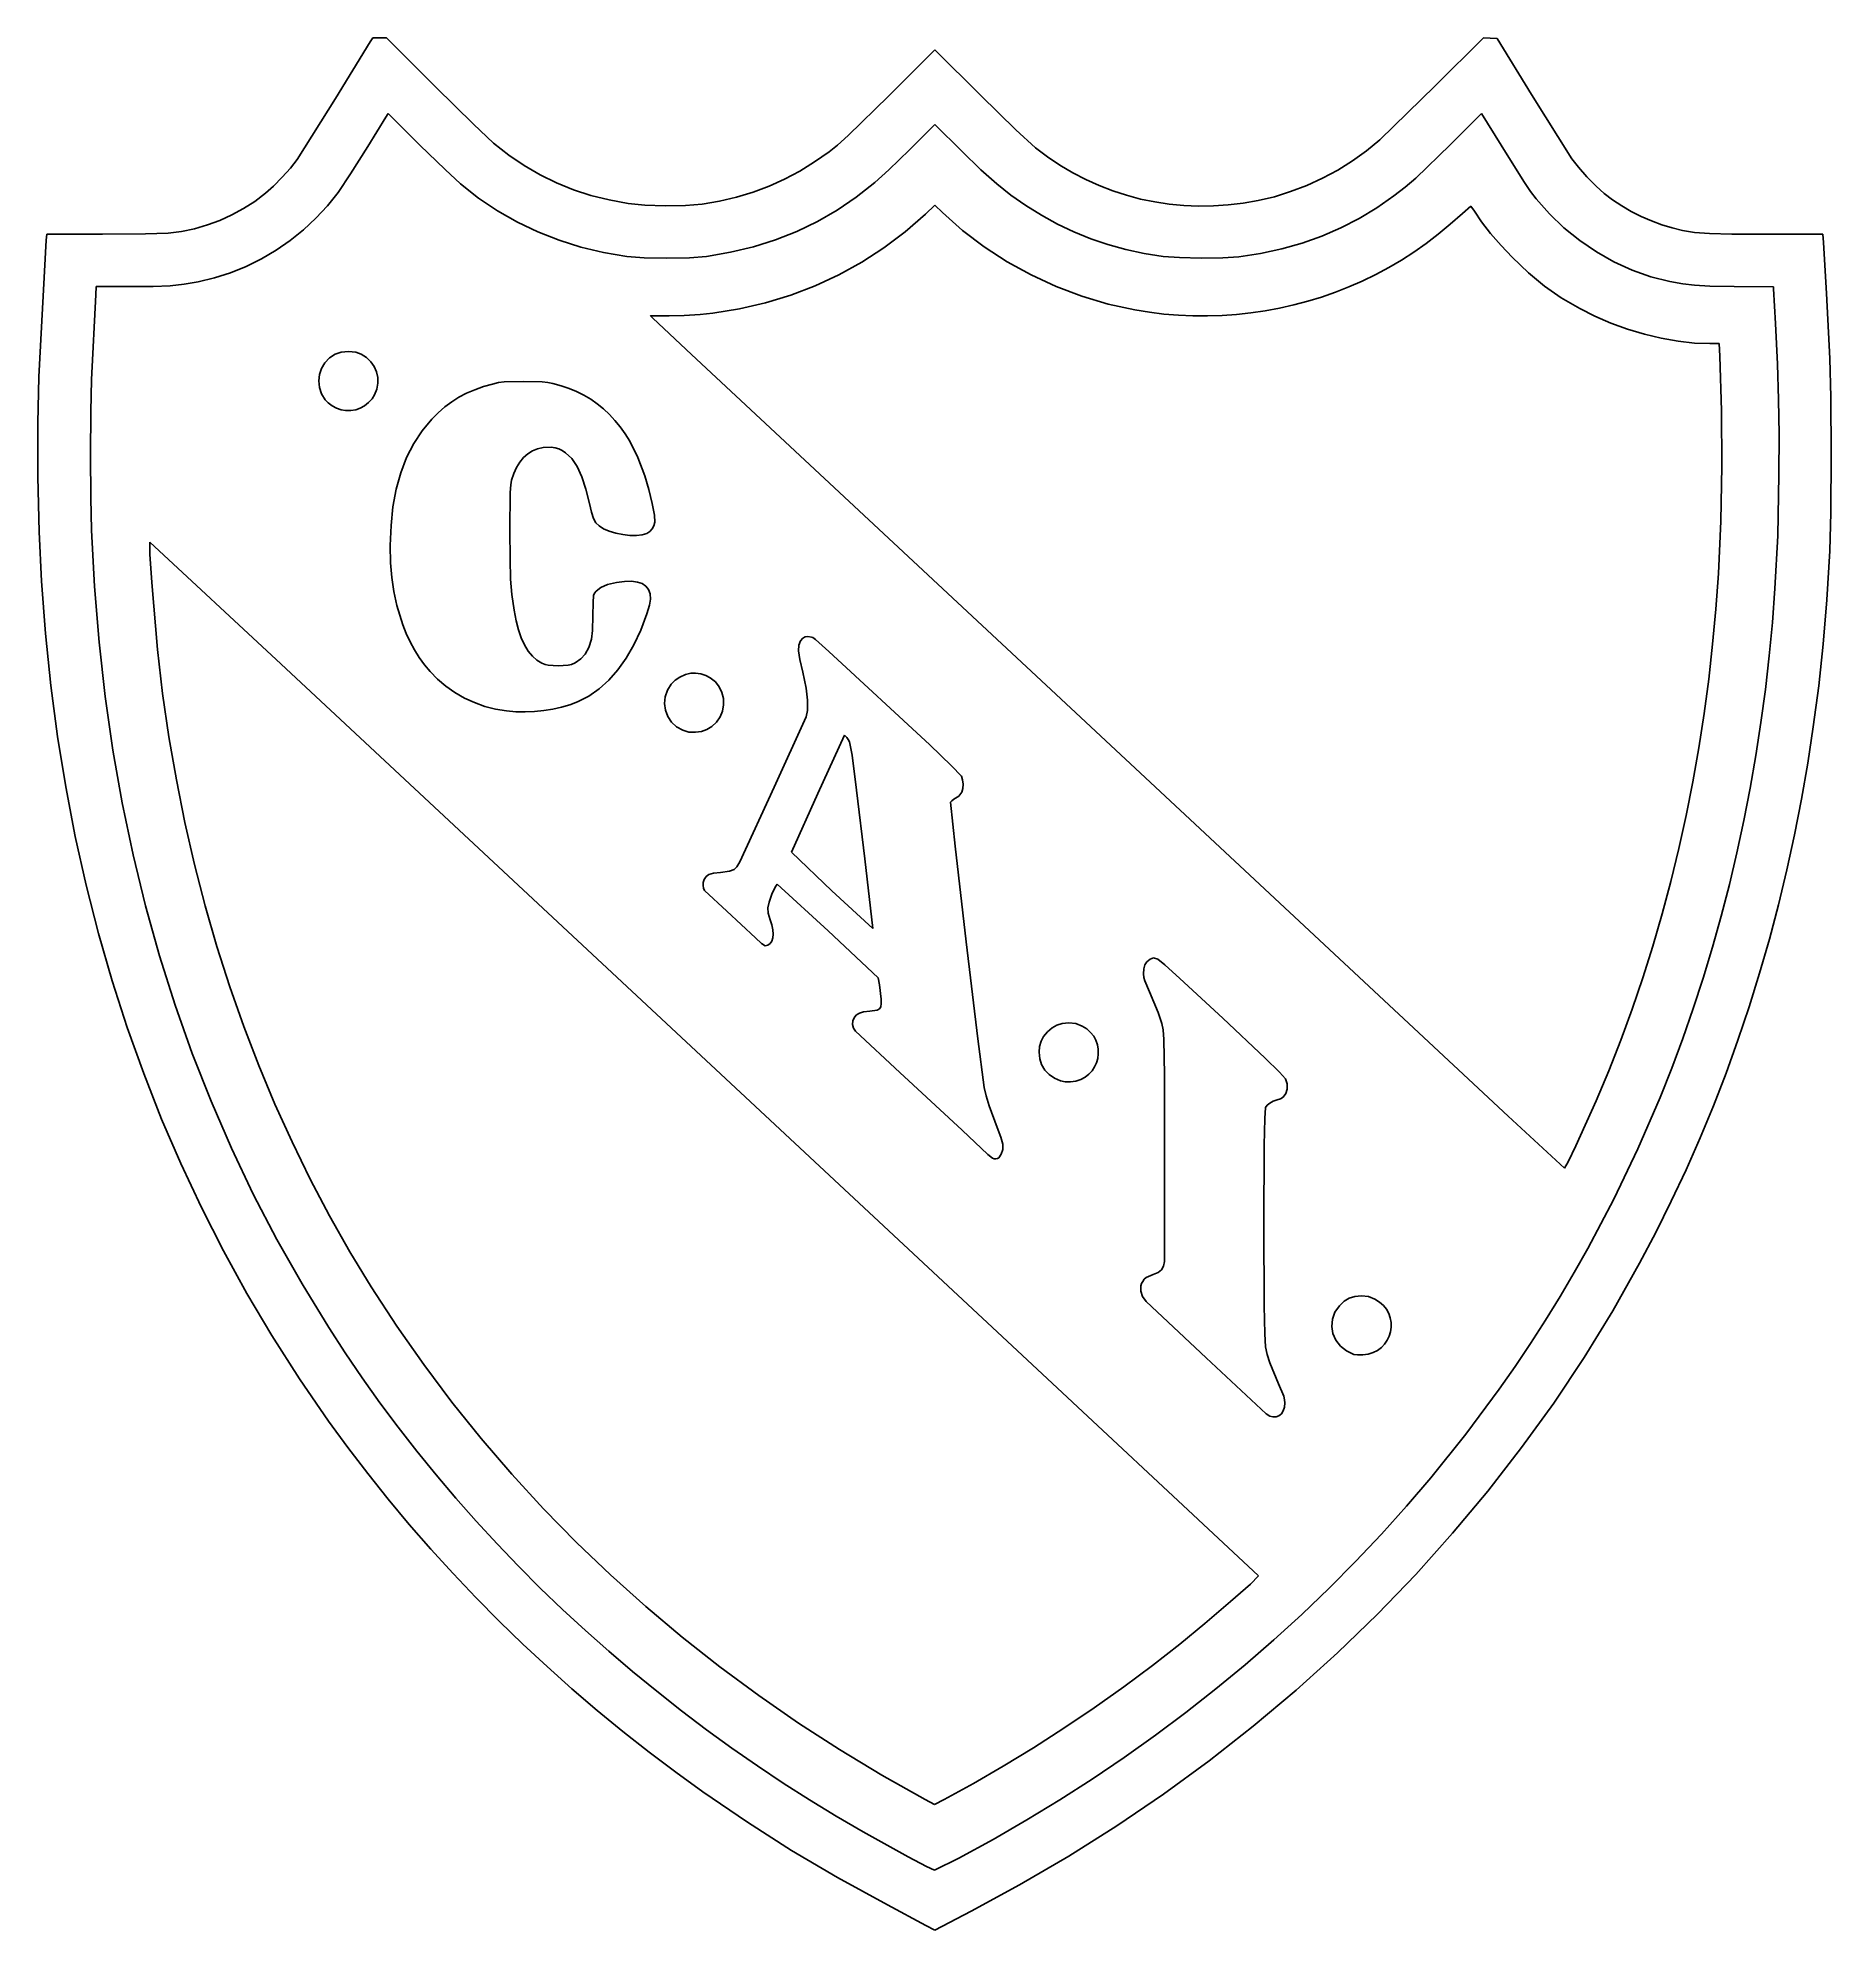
# Model space of a CAD drawing. Extents: x 3 to 511, y 3 to 539.
import ezdxf

# ---------------------------------------------------------------- set-up
doc = ezdxf.new("R2010")
doc.units = 0

msp = doc.modelspace()

# ---------------------------------------------------------------- linework, layer by layer
at = {"layer": 'Image'}
for p, q in [((87.574168, 521.575783), (97.428266, 537.567526)), ((97.428266, 537.567526), (98.185714, 538.692004)), ((98.185714, 538.692004), (100.083351, 538.692004)), ((100.083351, 538.692004), (101.980988, 538.692004)), ((101.980988, 538.692004), (116.011766, 524.713307)), ((398.747218, 525.129566), (412.393854, 538.717024)), ((412.393854, 538.717024), (414.343063, 538.638368)), ((414.343063, 538.638368), (416.292246, 538.559712)), ((416.292246, 538.559712), (426.022207, 522.684732)), ((244.013939, 522.257537), (257.179211, 535.363014)), ((257.179211, 535.363014), (270.207664, 522.39244)), ((383.116184, 509.813513), (398.747218, 525.129566)), ((76.7434, 504.266776), (87.574168, 521.575783)), ((116.011766, 524.713307), (126.581634, 514.295451)), ((232.603923, 511.062756), (244.013939, 522.257537)), ((270.207664, 522.39244), (280.108492, 512.682733)), ((426.022207, 522.684732), (437.413828, 504.443581)), ((101.797979, 516.303979), (96.704997, 508.000376)), ((102.444934, 517.33155), (101.797979, 516.303979)), ((111.481245, 508.344249), (102.444934, 517.33155)), ((126.581634, 514.295451), (132.2915, 508.877924)), ((257.172771, 514.16534), (249.963837, 507.042792)), ((264.780485, 506.649301), (257.172771, 514.16534)), ((411.890114, 517.310029), (402.993246, 508.466524)), ((417.386085, 508.355729), (411.890114, 517.310029)), ((132.2915, 508.877924), (136.585765, 505.548281)), ((229.596422, 508.340292), (232.603923, 511.062756)), ((280.108492, 512.682733), (285.617348, 507.552117)), ((379.342071, 506.741762), (383.116184, 509.813513)), ((74.85747, 501.859052), (76.7434, 504.266776)), ((96.704997, 508.000376), (91.862032, 500.200404)), ((118.562632, 501.414329), (111.481245, 508.344249)), ((136.585765, 505.548281), (140.970975, 502.580157)), ((218.934978, 500.993867), (223.138869, 503.580675)), ((223.138869, 503.580675), (227.267605, 506.479534)), ((227.267605, 506.479534), (229.596422, 508.340292)), ((249.963837, 507.042792), (244.11838, 501.380328)), ((270.226212, 501.383615), (264.780485, 506.649301)), ((285.617348, 507.552117), (289.042816, 505.006194)), ((289.042816, 505.006194), (292.565978, 502.668744)), ((371.168418, 501.311756), (375.348465, 503.902364)), ((375.348465, 503.902364), (379.342071, 506.741762)), ((402.993246, 508.466524), (393.29837, 499.048662)), ((423.812615, 498.07161), (417.386085, 508.355729)), ((437.413828, 504.443581), (439.258273, 502.099037)), ((70.05367, 496.750694), (72.522297, 499.241755)), ((72.522297, 499.241755), (74.85747, 501.859052)), ((91.862032, 500.200404), (88.352925, 494.972285)), ((122.898804, 497.37349), (118.562632, 501.414329)), ((140.970975, 502.580157), (145.468548, 499.963967)), ((145.468548, 499.963967), (150.099901, 497.690126)), ((210.241741, 496.731721), (214.640934, 498.712938)), ((214.640934, 498.712938), (218.934978, 500.993867)), ((244.11838, 501.380328), (240.187593, 497.768192)), ((274.660923, 497.399739), (270.226212, 501.383615)), ((292.565978, 502.668744), (296.18055, 500.541253)), ((296.18055, 500.541253), (299.880247, 498.625206)), ((299.880247, 498.625206), (303.658783, 496.922087)), ((362.381214, 496.942642), (366.834983, 498.98637)), ((366.834983, 498.98637), (371.168418, 501.311756)), ((393.29837, 499.048662), (390.264759, 496.438031)), ((425.710091, 495.274115), (423.812615, 498.07161)), ((439.258273, 502.099037), (441.686562, 499.38327)), ((441.686562, 499.38327), (444.263734, 496.760216)), ((64.725701, 492.442959), (67.767379, 494.72168)), ((67.767379, 494.72168), (70.05367, 496.750694)), ((88.352925, 494.972285), (85.350164, 491.168233)), ((128.066707, 493.36256), (122.898804, 497.37349)), ((133.445224, 489.762873), (128.066707, 493.36256)), ((150.099901, 497.690126), (154.88645, 495.749049)), ((154.88645, 495.749049), (159.849614, 494.131151)), ((159.849614, 494.131151), (165.010809, 492.826846)), ((165.010809, 492.826846), (170.391452, 491.82655)), ((196.263281, 492.524635), (201.067912, 493.643739)), ((201.067912, 493.643739), (205.722399, 495.044044)), ((205.722399, 495.044044), (210.241741, 496.731721)), ((234.936444, 493.655103), (229.520481, 489.985903)), ((240.187593, 497.768192), (234.936444, 493.655103)), ((278.676769, 494.193875), (274.660923, 497.399739)), ((282.865897, 491.262223), (278.676769, 494.193875)), ((303.658783, 496.922087), (307.509872, 495.433381)), ((307.509872, 495.433381), (311.427229, 494.160574)), ((311.427229, 494.160574), (315.404569, 493.10515)), ((315.404569, 493.10515), (319.435606, 492.268595)), ((348.628425, 492.665749), (353.244882, 493.765897)), ((353.244882, 493.765897), (357.840162, 495.197006)), ((357.840162, 495.197006), (362.381214, 496.942642)), ((387.05519, 493.966028), (382.231508, 490.609023)), ((390.264759, 496.438031), (387.05519, 493.966028)), ((427.289057, 493.183728), (425.710091, 495.274115)), ((431.047032, 488.890546), (427.289057, 493.183728)), ((444.263734, 496.760216), (446.554827, 494.693806)), ((446.554827, 494.693806), (448.949436, 492.871929)), ((448.949436, 492.871929), (451.512397, 491.167486)), ((54.829036, 487.051382), (58.245233, 488.603164)), ((58.245233, 488.603164), (61.547887, 490.401905)), ((61.547887, 490.401905), (64.725701, 492.442959)), ((82.026239, 487.640465), (78.49197, 484.349806)), ((85.350164, 491.168233), (82.026239, 487.640465)), ((139.031771, 486.575551), (133.445224, 489.762873)), ((170.391452, 491.82655), (175.087123, 491.36968)), ((175.087123, 491.36968), (180.83206, 491.188198)), ((180.83206, 491.188198), (186.582207, 491.289395)), ((186.582207, 491.289395), (191.293509, 491.680563)), ((191.293509, 491.680563), (196.263281, 492.524635)), ((229.520481, 489.985903), (223.922271, 486.75294)), ((248.754745, 483.822644), (254.511836, 488.853544)), ((254.511836, 488.853544), (257.179494, 491.390048)), ((257.179494, 491.390048), (259.359896, 489.287974)), ((259.359896, 489.287974), (265.03606, 484.230675)), ((287.313118, 488.489986), (282.865897, 491.262223)), ((291.852773, 486.005114), (287.313118, 488.489986)), ((319.435606, 492.268595), (323.514056, 491.652392)), ((323.514056, 491.652392), (327.633632, 491.258028)), ((327.633632, 491.258028), (331.78805, 491.086986)), ((331.78805, 491.086986), (335.971023, 491.140753)), ((335.971023, 491.140753), (340.176267, 491.420812)), ((340.176267, 491.420812), (344.397496, 491.928649)), ((344.397496, 491.928649), (348.628425, 492.665749)), ((377.225951, 487.598648), (372.034785, 484.933438)), ((382.231508, 490.609023), (377.225951, 487.598648)), ((403.01129, 485.968077), (406.461136, 489.01654)), ((406.461136, 489.01654), (408.854527, 491.067059)), ((408.854527, 491.067059), (409.849306, 489.677998)), ((409.849306, 489.677998), (411.86967, 486.681945)), ((435.175985, 484.929651), (431.047032, 488.890546)), ((451.512397, 491.167486), (454.213053, 489.594973)), ((454.213053, 489.594973), (457.020748, 488.168885)), ((457.020748, 488.168885), (459.904825, 486.903716)), ((5.708362, 481.47593), (5.862944, 483.129574)), ((5.862944, 483.129574), (21.688831, 483.129574)), ((21.688831, 483.129574), (33.796529, 483.208331)), ((33.796529, 483.208331), (40.254729, 483.406751)), ((40.254729, 483.406751), (44.012142, 483.924243)), ((44.012142, 483.924243), (47.701195, 484.707276)), ((47.701195, 484.707276), (51.310592, 485.751204)), ((51.310592, 485.751204), (54.829036, 487.051382)), ((78.49197, 484.349806), (74.728568, 481.331398)), ((144.823767, 483.801722), (139.031771, 486.575551)), ((150.818629, 481.442508), (144.823767, 483.801722)), ((218.124387, 483.948557), (212.109396, 481.565101)), ((223.922271, 486.75294), (218.124387, 483.948557)), ((242.760083, 479.312446), (248.754745, 483.822644)), ((265.03606, 484.230675), (271.1316, 479.584207)), ((296.497381, 483.802971), (291.852773, 486.005114)), ((301.259462, 481.878922), (296.497381, 483.802971)), ((366.654276, 482.611927), (361.080692, 480.63265)), ((372.034785, 484.933438), (366.654276, 482.611927)), ((396.156975, 480.521022), (399.585119, 483.142001)), ((399.585119, 483.142001), (403.01129, 485.968077)), ((411.86967, 486.681945), (414.427287, 483.381149)), ((414.427287, 483.381149), (417.369009, 479.962736)), ((439.628941, 481.330119), (435.175985, 484.929651)), ((459.904825, 486.903716), (462.834627, 485.813963)), ((462.834627, 485.813963), (465.779499, 484.91412)), ((465.779499, 484.91412), (468.708785, 484.218682)), ((468.708785, 484.218682), (472.155879, 483.646246)), ((472.155879, 483.646246), (476.358114, 483.316561)), ((476.358114, 483.316561), (482.721861, 483.16566)), ((482.721861, 483.16566), (492.653493, 483.129574)), ((492.653493, 483.129574), (508.472355, 483.129574)), ((508.472355, 483.129574), (508.639413, 480.814473)), ((3.668467, 442.780666), (5.708362, 481.47593)), ((70.760087, 478.598207), (66.610576, 476.1632)), ((74.728568, 481.331398), (70.760087, 478.598207)), ((157.013773, 479.499035), (150.818629, 481.442508)), ((163.406617, 477.972428), (157.013773, 479.499035)), ((169.994578, 476.863812), (163.406617, 477.972428)), ((174.921878, 476.495584), (169.994578, 476.863812)), ((192.587487, 476.863738), (187.774379, 476.495542)), ((199.358376, 478.030346), (192.587487, 476.863738)), ((205.859869, 479.594915), (199.358376, 478.030346)), ((212.109396, 481.565101), (205.859869, 479.594915)), ((236.518372, 475.260275), (242.760083, 479.312446)), ((271.1316, 479.584207), (277.598012, 475.373144)), ((306.151538, 480.22833), (301.259462, 481.878922)), ((311.186127, 478.846561), (306.151538, 480.22833)), ((316.37575, 477.728978), (311.186127, 478.846561)), ((321.732928, 476.870945), (316.37575, 477.728978)), ((326.364424, 476.519977), (321.732928, 476.870945)), ((343.164151, 476.733563), (338.629126, 476.441356)), ((349.339363, 477.694933), (343.164151, 476.733563)), ((355.310299, 478.99414), (349.339363, 477.694933)), ((361.080692, 480.63265), (355.310299, 478.99414)), ((389.192194, 475.825192), (392.701216, 478.087849)), ((392.701216, 478.087849), (396.156975, 480.521022)), ((417.369009, 479.962736), (420.541687, 476.613831)), ((444.358927, 478.121025), (439.628941, 481.330119)), ((449.318968, 475.331446), (444.358927, 478.121025)), ((508.639413, 480.814473), (509.452741, 466.328553)), ((57.864674, 472.239605), (53.316385, 470.77695)), ((62.304088, 474.039343), (57.864674, 472.239605)), ((66.610576, 476.1632), (62.304088, 474.039343)), ((181.36716, 476.372825), (174.921878, 476.495584)), ((187.774379, 476.495542), (181.36716, 476.372825)), ((223.329267, 468.54504), (230.038478, 471.669887)), ((230.038478, 471.669887), (236.518372, 475.260275)), ((277.598012, 475.373144), (284.38679, 471.62206)), ((284.38679, 471.62206), (291.449427, 468.355531)), ((332.512853, 476.373471), (326.364424, 476.519977)), ((338.629126, 476.441356), (332.512853, 476.373471)), ((378.089107, 469.887404), (381.911785, 471.74226)), ((381.911785, 471.74226), (385.604266, 473.715759)), ((385.604266, 473.715759), (389.192194, 475.825192)), ((420.541687, 476.613831), (425.187848, 472.200928)), ((425.187848, 472.200928), (429.713067, 468.468859)), ((454.462091, 472.990458), (449.318968, 475.331446)), ((459.741323, 471.127137), (454.462091, 472.990458)), ((19.733409, 465.997825), (18.515732, 441.986917)), ((19.899902, 468.312926), (19.733409, 465.997825)), ((29.464569, 468.312926), (19.899902, 468.312926)), ((35.956437, 468.370103), (29.464569, 468.312926)), ((40.806112, 468.578016), (35.956437, 468.370103)), ((44.789691, 468.99124), (40.806112, 468.578016)), ((48.683272, 469.664347), (44.789691, 468.99124)), ((53.316385, 470.77695), (48.683272, 469.664347)), ((216.399603, 465.889491), (223.329267, 468.54504)), ((291.449427, 468.355531), (298.737418, 465.598131)), ((366.609158, 465.371097), (370.489232, 466.72661)), ((370.489232, 466.72661), (374.317591, 468.232263)), ((374.317591, 468.232263), (378.089107, 469.887404)), ((429.713067, 468.468859), (434.427803, 465.181784)), ((465.109688, 469.770559), (459.741323, 471.127137)), ((468.82935, 469.06945), (465.109688, 469.770559)), ((472.140178, 468.678334), (468.82935, 469.06945)), ((476.489969, 468.48716), (472.140178, 468.678334)), ((483.326519, 468.385882), (476.489969, 468.48716)), ((494.505151, 468.264446), (483.326519, 468.385882)), ((494.507797, 467.693376), (494.505151, 468.264446)), ((495.02167, 457.861897), (494.507797, 467.693376)), ((509.452741, 466.328553), (510.438233, 447.940035)), ((190.727288, 460.42462), (194.37656, 460.776208)), ((194.37656, 460.776208), (201.914384, 462.001318)), ((201.914384, 462.001318), (209.258354, 463.706998)), ((209.258354, 463.706998), (216.399603, 465.889491)), ((298.737418, 465.598131), (306.202257, 463.374434)), ((306.202257, 463.374434), (313.795438, 461.709016)), ((313.795438, 461.709016), (317.881149, 461.053343)), ((317.881149, 461.053343), (321.981809, 460.55629)), ((342.529882, 460.427501), (346.612554, 460.868472)), ((346.612554, 460.868472), (350.67428, 461.463498)), ((350.67428, 461.463498), (354.709931, 462.211925)), ((354.709931, 462.211925), (358.71438, 463.113103)), ((358.71438, 463.113103), (362.682498, 464.166377)), ((362.682498, 464.166377), (366.609158, 465.371097)), ((434.427803, 465.181784), (439.642516, 462.103861)), ((439.642516, 462.103861), (443.943337, 459.929707)), ((177.354801, 459.383467), (176.610645, 460.116681)), ((176.610645, 460.116681), (176.741444, 460.048052)), ((176.741444, 460.048052), (178.924254, 460.044162)), ((188.287293, 449.142826), (177.354801, 459.383467)), ((178.924254, 460.044162), (182.019332, 460.012085)), ((182.019332, 460.012085), (186.280944, 460.154408)), ((186.280944, 460.154408), (190.727288, 460.42462)), ((321.981809, 460.55629), (326.092292, 460.217205)), ((326.092292, 460.217205), (330.207469, 460.035436)), ((330.207469, 460.035436), (334.322211, 460.010331)), ((334.322211, 460.010331), (338.431392, 460.141236)), ((338.431392, 460.141236), (342.529882, 460.427501)), ((443.943337, 459.929707), (448.471077, 457.984535)), ((448.471077, 457.984535), (453.15606, 456.287117)), ((453.15606, 456.287117), (457.928611, 454.856225)), ((495.596284, 446.347154), (495.02167, 457.861897)), ((89.163111, 449.791848), (91.281135, 449.920695)), ((91.281135, 449.920695), (93.364752, 449.79118)), ((457.928611, 454.856225), (462.719056, 453.710631)), ((462.719056, 453.710631), (467.457717, 452.869108)), ((467.457717, 452.869108), (472.074921, 452.350428)), ((472.074921, 452.350428), (476.500992, 452.173363)), ((476.500992, 452.173363), (479.077766, 452.173363)), ((479.077766, 452.173363), (479.248581, 448.611867)), ((83.031773, 443.441979), (83.619052, 445.183541)), ((83.619052, 445.183541), (84.573263, 446.76749)), ((84.573263, 446.76749), (85.878845, 448.123676)), ((85.878845, 448.123676), (87.520236, 449.181948)), ((87.520236, 449.181948), (89.163111, 449.791848)), ((93.364752, 449.79118), (94.863629, 449.216772)), ((94.863629, 449.216772), (96.341414, 448.252757)), ((96.341414, 448.252757), (97.558039, 447.072042)), ((97.558039, 447.072042), (98.500288, 445.715003)), ((98.500288, 445.715003), (99.154949, 444.222017)), ((295.6642, 348.9839), (188.287293, 449.142826)), ((479.248581, 448.611867), (479.773696, 433.133162)), ((495.929778, 436.376264), (495.596284, 446.347154)), ((510.438233, 447.940035), (510.698024, 437.037117)), ((3.352517, 429.705571), (3.668467, 442.780666)), ((18.515732, 441.986917), (18.315511, 432.856151)), ((82.826987, 441.612955), (83.031773, 443.441979)), ((83.020257, 439.766619), (82.826987, 441.612955)), ((83.627143, 437.973123), (83.020257, 439.766619)), ((99.261255, 439.331132), (98.633418, 437.698114)), ((99.154949, 444.222017), (99.508806, 442.633459)), ((99.548646, 440.989706), (99.261255, 439.331132)), ((99.508806, 442.633459), (99.548646, 440.989706)), ((126.979539, 439.138003), (129.422263, 440.003303)), ((129.422263, 440.003303), (132.026917, 440.744163)), ((132.026917, 440.744163), (133.704693, 441.132096)), ((133.704693, 441.132096), (135.277799, 441.343068)), ((135.277799, 441.343068), (140.758156, 441.44743)), ((140.758156, 441.44743), (146.092679, 441.347736)), ((146.092679, 441.347736), (147.656636, 441.175223)), ((147.656636, 441.175223), (149.117113, 440.877828)), ((149.117113, 440.877828), (151.442562, 440.250504)), ((151.442562, 440.250504), (153.67284, 439.491006)), ((153.67284, 439.491006), (155.80833, 438.59895)), ((84.663208, 436.302616), (83.627143, 437.973123)), ((85.526857, 435.412325), (84.663208, 436.302616)), ((86.611513, 434.611974), (85.526857, 435.412325)), ((87.84266, 433.948661), (86.611513, 434.611974)), ((89.145778, 433.469483), (87.84266, 433.948661)), ((94.593397, 433.892077), (93.322021, 433.484938)), ((95.767696, 434.569077), (94.593397, 433.892077)), ((96.916157, 435.507928), (95.767696, 434.569077)), ((97.913243, 436.590363), (96.916157, 435.507928)), ((98.633418, 437.698114), (97.913243, 436.590363)), ((116.643855, 432.626808), (118.513078, 434.250633)), ((118.513078, 434.250633), (120.465515, 435.704577)), ((120.465515, 435.704577), (122.516908, 436.997727)), ((122.516908, 436.997727), (124.683002, 438.139174)), ((124.683002, 438.139174), (126.979539, 439.138003)), ((155.80833, 438.59895), (157.849416, 437.57395)), ((157.849416, 437.57395), (159.796481, 436.415622)), ((159.796481, 436.415622), (161.649908, 435.12358)), ((161.649908, 435.12358), (163.41008, 433.69744)), ((496.057244, 426.433191), (495.929778, 436.376264)), ((510.698024, 437.037117), (510.784576, 420.684071)), ((3.380652, 414.458788), (3.352517, 429.705571)), ((18.315511, 432.856151), (18.24833, 420.712322)), ((90.427954, 433.260433), (89.145778, 433.469483)), ((89.145778, 433.469483), (89.145778, 433.469483)), ((91.876788, 433.269987), (90.427954, 433.260433)), ((93.322021, 433.484938), (91.876788, 433.269987)), ((112.093873, 427.524549), (114.842103, 430.824015)), ((114.842103, 430.824015), (116.643855, 432.626808)), ((163.41008, 433.69744), (165.077382, 432.136816)), ((165.077382, 432.136816), (166.652196, 430.441324)), ((166.652196, 430.441324), (168.134905, 428.610578)), ((168.134905, 428.610578), (169.525893, 426.644194)), ((479.773696, 433.133162), (479.887754, 417.458583)), ((107.695975, 419.924625), (109.711977, 423.891864)), ((109.711977, 423.891864), (112.093873, 427.524549)), ((169.525893, 426.644194), (170.825543, 424.541787)), ((170.825543, 424.541787), (173.152364, 419.927362)), ((496.013777, 415.001899), (496.057244, 426.433191)), ((18.24833, 420.712322), (18.314334, 408.556325)), ((106.04543, 415.621498), (107.695975, 419.924625)), ((139.742897, 418.651484), (138.825858, 417.163282)), ((140.794969, 419.922266), (139.742897, 418.651484)), ((141.979754, 420.973217), (140.794969, 419.922266)), ((143.294932, 421.80193), (141.979754, 420.973217)), ((144.738182, 422.405997), (143.294932, 421.80193)), ((146.307184, 422.78301), (144.738182, 422.405997)), ((148.633406, 422.88084), (146.307184, 422.78301)), ((149.720999, 422.709366), (148.633406, 422.88084)), ((150.758657, 422.390469), (149.720999, 422.709366)), ((151.746687, 421.92378), (150.758657, 422.390469)), ((152.685396, 421.308927), (151.746687, 421.92378)), ((154.41608, 419.633241), (152.685396, 421.308927)), ((155.953169, 417.360444), (154.41608, 419.633241)), ((173.152364, 419.927362), (175.118434, 414.764224)), ((510.784576, 420.684071), (510.697957, 404.366055)), ((3.729832, 398.920098), (3.380652, 414.458788)), ((104.759904, 410.98115), (106.04543, 415.621498)), ((137.406162, 413.544245), (137.14542, 412.255193)), ((138.046173, 415.460066), (137.406162, 413.544245)), ((138.825858, 417.163282), (138.046173, 415.460066)), ((157.299121, 414.487563), (155.953169, 417.360444)), ((158.456393, 411.011628), (157.299121, 414.487563)), ((175.118434, 414.764224), (176.255827, 410.89415)), ((479.887754, 417.458583), (479.593021, 401.979165)), ((495.713478, 397.748216), (496.013777, 415.001899)), ((18.314334, 408.556325), (18.513669, 399.389054)), ((103.838959, 406.002247), (104.759904, 410.98115)), ((136.999573, 410.08413), (136.922631, 399.256763)), ((137.14542, 412.255193), (136.999573, 410.08413)), ((159.427445, 406.92967), (158.456393, 411.011628)), ((176.255827, 410.89415), (177.206046, 406.942599)), ((103.282157, 400.683453), (103.838959, 406.002247)), ((159.986746, 404.476691), (159.427445, 406.92967)), ((160.56988, 402.731926), (159.986746, 404.476691)), ((161.261683, 401.497112), (160.56988, 402.731926)), ((177.206046, 406.942599), (177.816184, 403.622183)), ((177.816184, 403.622183), (177.933335, 401.645516)), ((479.593021, 401.979165), (478.891764, 387.085945)), ((510.697957, 404.366055), (510.438233, 393.568228)), ((4.37702, 384.969281), (3.729832, 398.920098)), ((18.513669, 399.389054), (19.374873, 383.427054)), ((103.089059, 395.023435), (103.282157, 400.683453)), ((136.922631, 399.256763), (136.965468, 391.143611)), ((162.14699, 400.573987), (161.261683, 401.497112)), ((163.406462, 399.770797), (162.14699, 400.573987)), ((165.033194, 399.081497), (163.406462, 399.770797)), ((166.904352, 398.525616), (165.033194, 399.081497)), ((168.897102, 398.122681), (166.904352, 398.525616)), ((170.88861, 397.892219), (168.897102, 398.122681)), ((172.756043, 397.853759), (170.88861, 397.892219)), ((174.376566, 398.026826), (172.756043, 397.853759)), ((175.627346, 398.430949), (174.376566, 398.026826)), ((176.488223, 399.002469), (175.627346, 398.430949)), ((177.163551, 399.734367), (176.488223, 399.002469)), ((177.647275, 400.618197), (177.163551, 399.734367)), ((177.933335, 401.645516), (177.647275, 400.618197)), ((494.894247, 382.852617), (495.713478, 397.748216)), ((35.05595, 392.551027), (34.996065, 395.976487)), ((34.996065, 395.976487), (70.799355, 362.819419)), ((35.571933, 384.548602), (35.05595, 392.551027)), ((103.179032, 390.183812), (103.089059, 395.023435)), ((136.965468, 391.143611), (137.137915, 385.530407)), ((510.438233, 393.568228), (509.554295, 379.656438)), ((103.492407, 385.958814), (103.179032, 390.183812)), ((104.063583, 382.0314), (103.492407, 385.958814)), ((478.891764, 387.085945), (478.165458, 377.057582)), ((5.513823, 370.099663), (4.37702, 384.969281)), ((19.374873, 383.427054), (20.675691, 367.730059)), ((37.188329, 365.654722), (35.571933, 384.548602)), ((104.926958, 378.084527), (104.063583, 382.0314)), ((137.137915, 385.530407), (137.508262, 381.161923)), ((137.508262, 381.161923), (138.144796, 376.78293)), ((160.444941, 378.876426), (160.618843, 380.890747)), ((160.618843, 380.890747), (160.907481, 381.542087)), ((160.907481, 381.542087), (161.341421, 382.137003)), ((161.341421, 382.137003), (162.650291, 383.160458)), ((162.650291, 383.160458), (164.555617, 383.966899)), ((164.555617, 383.966899), (167.067565, 384.562114)), ((167.067565, 384.562114), (169.358163, 384.863461)), ((169.358163, 384.863461), (171.334099, 384.912474)), ((171.334099, 384.912474), (172.998222, 384.707757)), ((172.998222, 384.707757), (174.353385, 384.247918)), ((174.353385, 384.247918), (175.402437, 383.531559)), ((175.402437, 383.531559), (176.14823, 382.557288)), ((176.14823, 382.557288), (176.593616, 381.323708)), ((176.593616, 381.323708), (176.741444, 379.829425)), ((494.163789, 373.287969), (494.894247, 382.852617)), ((106.5813, 372.637806), (104.926958, 378.084527)), ((138.144796, 376.78293), (138.717055, 373.774354)), ((160.324194, 370.94589), (160.39172, 375.17971)), ((160.39172, 375.17971), (160.444941, 378.876426)), ((175.699725, 375.726116), (173.95133, 371.097781)), ((176.43544, 378.194125), (175.699725, 375.726116)), ((176.741444, 379.829425), (176.43544, 378.194125)), ((478.165458, 377.057582), (477.244595, 367.109823)), ((509.554295, 379.656438), (508.516415, 367.142558)), ((7.039778, 355.440868), (5.513823, 370.099663)), ((107.572008, 370.12831), (106.5813, 372.637806)), ((108.677413, 367.750106), (107.572008, 370.12831)), ((138.717055, 373.774354), (139.379778, 371.180536)), ((139.379778, 371.180536), (140.157118, 368.920063)), ((159.986498, 368.493348), (160.324194, 370.94589)), ((173.95133, 371.097781), (172.004221, 366.906301)), ((493.25473, 363.776429), (494.163789, 373.287969)), ((20.675691, 367.730059), (22.41724, 352.294323)), ((38.658819, 353.194012), (37.188329, 365.654722)), ((109.901772, 365.49473), (108.677413, 367.750106)), ((111.249339, 363.353722), (109.901772, 365.49473)), ((140.157118, 368.920063), (141.073227, 366.91152)), ((141.073227, 366.91152), (142.124803, 365.153121)), ((142.124803, 365.153121), (143.28832, 363.711128)), ((156.990344, 362.933879), (158.267097, 364.324659)), ((158.267097, 364.324659), (159.2449, 366.147999)), ((159.2449, 366.147999), (159.986498, 368.493348)), ((172.004221, 366.906301), (169.856219, 363.148915)), ((218.574308, 365.227098), (218.650873, 366.882911)), ((218.941489, 362.779587), (218.574308, 365.227098)), ((218.650873, 366.882911), (219.149056, 368.059496)), ((219.149056, 368.059496), (219.767501, 368.776549)), ((219.767501, 368.776549), (220.465596, 369.187567)), ((220.465596, 369.187567), (221.273645, 369.303146)), ((221.273645, 369.303146), (222.221952, 369.13388)), ((222.221952, 369.13388), (222.640827, 368.968523)), ((222.640827, 368.968523), (223.35072, 368.475928)), ((223.35072, 368.475928), (227.214847, 365.076296)), ((227.214847, 365.076296), (255.71947, 338.590138)), ((477.244595, 367.109823), (476.129819, 357.245448)), ((508.516415, 367.142558), (507.262922, 355.373039)), ((70.799355, 362.819419), (279.086408, 168.547637)), ((112.724369, 361.318616), (111.249339, 363.353722)), ((114.331119, 359.380951), (112.724369, 361.318616)), ((116.467934, 357.193516), (114.331119, 359.380951)), ((143.28832, 363.711128), (144.573864, 362.574924)), ((144.573864, 362.574924), (145.991518, 361.733893)), ((145.991518, 361.733893), (146.893861, 361.35271)), ((146.893861, 361.35271), (147.752492, 361.138901)), ((147.752492, 361.138901), (150.553291, 361.024519)), ((150.553291, 361.024519), (153.416552, 361.147345)), ((153.416552, 361.147345), (154.306842, 361.405048)), ((154.306842, 361.405048), (155.351895, 361.886208)), ((155.351895, 361.886208), (156.990344, 362.933879)), ((167.505144, 359.822857), (164.948818, 356.925364)), ((169.856219, 363.148915), (167.505144, 359.822857)), ((186.590913, 358.528675), (188.148358, 358.919817)), ((188.148358, 358.919817), (189.433774, 358.931208)), ((189.433774, 358.931208), (190.909967, 358.685658)), ((219.774549, 359.227911), (218.941489, 362.779587)), ((220.797138, 354.716193), (219.774549, 359.227911)), ((492.168128, 354.322684), (493.25473, 363.776429)), ((8.955359, 340.991332), (7.039778, 355.440868)), ((118.821601, 355.204364), (116.467934, 357.193516)), ((121.36457, 353.427704), (118.821601, 355.204364)), ((162.185061, 354.453673), (159.211692, 352.40502)), ((164.948818, 356.925364), (162.185061, 354.453673)), ((180.873337, 352.229151), (181.491149, 354.095488)), ((181.491149, 354.095488), (182.573951, 355.848387)), ((182.573951, 355.848387), (183.652106, 356.909429)), ((183.652106, 356.909429), (185.041628, 357.830702)), ((185.041628, 357.830702), (186.590913, 358.528675)), ((190.909967, 358.685658), (192.374465, 358.231352)), ((192.374465, 358.231352), (193.624797, 357.616476)), ((193.624797, 357.616476), (195.059745, 356.45728)), ((195.059745, 356.45728), (196.164581, 355.041645)), ((196.164581, 355.041645), (196.929964, 353.438282)), ((221.125237, 351.234948), (220.797138, 354.716193)), ((476.129819, 357.245448), (474.821776, 347.467237)), ((490.90504, 344.931421), (492.168128, 354.322684)), ((507.262922, 355.373039), (505.732148, 343.694333)), ((22.41724, 352.294323), (24.600633, 337.1161)), ((40.442638, 340.875994), (38.658819, 353.194012)), ((124.069292, 351.877743), (121.36457, 353.427704)), ((126.908216, 350.568691), (124.069292, 351.877743)), ((129.853793, 349.514755), (126.908216, 350.568691)), ((132.878472, 348.730144), (129.853793, 349.514755)), ((135.954705, 348.229066), (132.878472, 348.730144)), ((138.573099, 348.014596), (135.954705, 348.229066)), ((135.954705, 348.229066), (135.954705, 348.229066)), ((146.523255, 348.32062), (143.892692, 348.064856)), ((149.087239, 348.724163), (146.523255, 348.32062)), ((151.549325, 349.271002), (149.087239, 348.724163)), ((153.874196, 349.956656), (151.549325, 349.271002)), ((156.026534, 350.77664), (153.874196, 349.956656)), ((159.211692, 352.40502), (156.026534, 350.77664)), ((180.701983, 350.322539), (180.873337, 352.229151)), ((180.958549, 348.448816), (180.701983, 350.322539)), ((181.624501, 346.681145), (180.958549, 348.448816)), ((197.096008, 348.188952), (196.410189, 346.521803)), ((196.929964, 353.438282), (197.346556, 351.715904)), ((197.405017, 349.943223), (197.096008, 348.188952)), ((197.346556, 351.715904), (197.405017, 349.943223)), ((220.723632, 346.604746), (221.130175, 348.371278)), ((221.130175, 348.371278), (221.125237, 351.234948)), ((419.356753, 233.581318), (295.6642, 348.9839)), ((141.230867, 347.961354), (138.573099, 348.014596)), ((143.892692, 348.064856), (141.230867, 347.961354)), ((182.681304, 345.092687), (181.624501, 346.681145)), ((184.110422, 343.756606), (182.681304, 345.092687)), ((185.89332, 342.746065), (184.110422, 343.756606)), ((187.535216, 342.227839), (185.89332, 342.746065)), ((185.89332, 342.746065), (185.89332, 342.746065)), ((192.691062, 342.940123), (191.17685, 342.415397)), ((194.054656, 343.793883), (192.691062, 342.940123)), ((195.338221, 345.010488), (194.054656, 343.793883)), ((196.410189, 346.521803), (195.338221, 345.010488)), ((211.742213, 326.682321), (220.723632, 346.604746)), ((474.821776, 347.467237), (473.321109, 337.777968)), ((489.466526, 335.607325), (490.90504, 344.931421)), ((505.732148, 343.694333), (504.158744, 333.411471)), ((11.261046, 326.749491), (8.955359, 340.991332)), ((42.538705, 328.703885), (40.442638, 340.875994)), ((189.441428, 342.18589), (187.535216, 342.227839)), ((191.17685, 342.415397), (189.441428, 342.18589)), ((231.626586, 341.363248), (224.093885, 324.900955)), ((232.220851, 340.672377), (231.626586, 341.363248)), ((232.636793, 340.167788), (232.220851, 340.672377)), ((232.985838, 339.457688), (232.636793, 340.167788)), ((233.332955, 338.104699), (232.985838, 339.457688)), ((233.743115, 335.671441), (233.332955, 338.104699)), ((255.71947, 338.590138), (261.901256, 332.68875)), ((473.321109, 337.777968), (471.628464, 328.180421)), ((24.600633, 337.1161), (27.226986, 322.191644)), ((235.012446, 325.8146), (233.743115, 335.671441)), ((261.901256, 332.68875), (264.668037, 329.763186)), ((487.853642, 326.355083), (489.466526, 335.607325)), ((504.158744, 333.411471), (502.386765, 323.238578)), ((13.957314, 312.713784), (11.261046, 326.749491)), ((44.94594, 316.680906), (42.538705, 328.703885)), ((201.991401, 305.559194), (211.742213, 326.682321)), ((264.668037, 329.763186), (265.00685, 328.726607)), ((265.00685, 328.726607), (265.138479, 327.478747)), ((265.138479, 327.478747), (265.058197, 326.247924)), ((471.628464, 328.180421), (469.744485, 318.677376)), ((27.226986, 322.191644), (30.297412, 307.517207)), ((224.093885, 324.900955), (216.561186, 308.218864)), ((237.313592, 306.38813), (235.012446, 325.8146)), ((261.935161, 322.818371), (261.584452, 322.415063)), ((261.584452, 322.415063), (262.904555, 309.988858)), ((262.564544, 323.230841), (261.935161, 322.818371)), ((263.9082, 324.122391), (262.564544, 323.230841)), ((264.761276, 325.262452), (263.9082, 324.122391)), ((265.058197, 326.247924), (264.761276, 325.262452)), ((486.067449, 317.179383), (487.853642, 326.355083)), ((502.386765, 323.238578), (500.415974, 313.174925)), ((47.663264, 304.810276), (44.94594, 316.680906)), ((469.744485, 318.677376), (467.669817, 309.271612)), ((484.109003, 308.084909), (486.067449, 317.179383)), ((17.04464, 298.882647), (13.957314, 312.713784)), ((500.415974, 313.174925), (498.246135, 303.219781)), ((30.297412, 307.517207), (33.813028, 293.089044)), ((201.149601, 304.153388), (201.991401, 305.559194)), ((216.561186, 308.218864), (228.049065, 297.301281)), ((239.600039, 286.624566), (237.313592, 306.38813)), ((237.313592, 306.38813), (237.313592, 306.38813)), ((262.904555, 309.988858), (266.039323, 282.924392)), ((467.669817, 309.271612), (465.405103, 299.965908)), ((481.979364, 299.07635), (484.109003, 308.084909)), ((50.689597, 293.095214), (47.663264, 304.810276)), ((191.649858, 299.711336), (191.927878, 300.514922)), ((191.927878, 300.514922), (192.494859, 301.397632)), ((192.494859, 301.397632), (193.25971, 301.943746)), ((193.25971, 301.943746), (194.514952, 302.28121)), ((194.514952, 302.28121), (196.553104, 302.537971)), ((196.553104, 302.537971), (199.08372, 302.89381)), ((199.08372, 302.89381), (200.402281, 303.308424)), ((200.402281, 303.308424), (201.149601, 304.153388)), ((465.405103, 299.965908), (462.950989, 290.763044)), ((498.246135, 303.219781), (495.877012, 293.372416)), ((20.523503, 285.254516), (17.04464, 298.882647)), ((191.575155, 298.853537), (191.649858, 299.711336)), ((191.700122, 298.061256), (191.575155, 298.853537)), ((192.021112, 297.454223), (191.700122, 298.061256)), ((198.304958, 291.558668), (192.021112, 297.454223)), ((211.084334, 296.372948), (210.279093, 294.116462)), ((211.944766, 298.378438), (211.084334, 296.372948)), ((212.513129, 299.244389), (211.944766, 298.378438)), ((226.949275, 285.982952), (212.513129, 299.244389)), ((228.049065, 297.301281), (239.600039, 286.624566)), ((479.67959, 290.158391), (481.979364, 299.07635)), ((33.813028, 293.089044), (37.774947, 278.903409)), ((54.023859, 281.53894), (50.689597, 293.095214)), ((206.406815, 283.985451), (198.304958, 291.558668)), ((210.279093, 294.116462), (209.876306, 292.497522)), ((209.876306, 292.497522), (209.956589, 291.017343)), ((209.956589, 291.017343), (210.59653, 289.081954)), ((462.950989, 290.763044), (460.30812, 281.665798)), ((477.210738, 281.33572), (479.67959, 290.158391)), ((495.877012, 293.372416), (493.308367, 283.632099)), ((24.394378, 271.827829), (20.523503, 285.254516)), ((208.149493, 282.429201), (206.406815, 283.985451)), ((210.59653, 289.081954), (211.068818, 287.662057)), ((211.30608, 283.987069), (211.015731, 283.075771)), ((211.068818, 287.662057), (211.339753, 286.315851)), ((211.416464, 285.078976), (211.30608, 283.987069)), ((211.339753, 286.315851), (211.416464, 285.078976)), ((241.167405, 272.721504), (226.949275, 285.982952)), ((37.774947, 278.903409), (42.184284, 264.956555)), ((57.66497, 270.144674), (54.023859, 281.53894)), ((209.136185, 281.781911), (208.149493, 282.429201)), ((209.923654, 281.937553), (209.136185, 281.781911)), ((210.552545, 282.380719), (209.923654, 281.937553)), ((211.015731, 283.075771), (210.552545, 282.380719)), ((266.039323, 282.924392), (269.319603, 255.420123)), ((460.30812, 281.665798), (457.477139, 272.676951)), ((474.573868, 272.613022), (477.210738, 281.33572)), ((493.308367, 283.632099), (490.539965, 273.998101)), ((316.233861, 273.844421), (316.281347, 275.255419)), ((316.339769, 272.833639), (316.233861, 273.844421)), ((316.281347, 275.255419), (316.596482, 276.382375)), ((316.596482, 276.382375), (317.196648, 277.26342)), ((317.196648, 277.26342), (318.099224, 277.936684)), ((318.099224, 277.936684), (319.077576, 278.324788)), ((319.077576, 278.324788), (320.238113, 277.936684)), ((320.238113, 277.936684), (322.251361, 276.331827)), ((322.251361, 276.331827), (326.501797, 272.552052)), ((490.539965, 273.998101), (487.571568, 264.469692)), ((28.657742, 258.601023), (24.394378, 271.827829)), ((61.611851, 258.915633), (57.66497, 270.144674)), ((241.469958, 270.703292), (241.167405, 272.721504)), ((241.990044, 266.693223), (241.469958, 270.703292)), ((316.602793, 271.810439), (316.339769, 272.833639)), ((317.945872, 268.685052), (316.602793, 271.810439)), ((320.403557, 262.864226), (317.945872, 268.685052)), ((326.501797, 272.552052), (338.67174, 261.316649)), ((457.477139, 272.676951), (454.458692, 263.799281)), ((471.770037, 263.994984), (474.573868, 272.613022)), ((42.184284, 264.956555), (47.042155, 251.244735)), ((235.001984, 262.250422), (235.813468, 262.73383)), ((235.813468, 262.73383), (237.013563, 263.046348)), ((237.013563, 263.046348), (238.76734, 263.253296)), ((238.76734, 263.253296), (240.861842, 263.583237)), ((240.861842, 263.583237), (241.484661, 263.939155)), ((241.484661, 263.939155), (241.861708, 264.524875)), ((241.861708, 264.524875), (242.020873, 265.417272)), ((242.020873, 265.417272), (241.990044, 266.693223)), ((321.425187, 259.745817), (320.403557, 262.864226)), ((454.458692, 263.799281), (451.253422, 255.035569)), ((468.800304, 255.486292), (471.770037, 263.994984)), ((487.571568, 264.469692), (484.402941, 255.046141)), ((33.314074, 245.572534), (28.657742, 258.601023)), ((65.863421, 247.855038), (61.611851, 258.915633)), ((233.882395, 259.464719), (233.970735, 260.501345)), ((234.144185, 258.477364), (233.882395, 259.464719)), ((233.970735, 260.501345), (234.41404, 261.530808)), ((234.751267, 257.595718), (234.144185, 258.477364)), ((234.41404, 261.530808), (235.001984, 262.250422)), ((247.252814, 245.905382), (234.751267, 257.595718)), ((287.94755, 256.057141), (289.047799, 257.403154)), ((289.047799, 257.403154), (290.320451, 258.545948)), ((290.320451, 258.545948), (291.693143, 259.328108)), ((291.693143, 259.328108), (293.240227, 259.78109)), ((293.240227, 259.78109), (295.036054, 259.936351)), ((295.036054, 259.936351), (297.014304, 259.797746)), ((297.014304, 259.797746), (298.862559, 259.027773)), ((298.862559, 259.027773), (300.17016, 258.21892)), ((300.17016, 258.21892), (301.249888, 257.26178)), ((301.249888, 257.26178), (302.107332, 256.183093)), ((321.729571, 257.945579), (321.425187, 259.745817)), ((321.929897, 255.285452), (321.729571, 257.945579)), ((338.67174, 261.316649), (350.662945, 249.928283)), ((269.319603, 255.420123), (271.076237, 241.674515)), ((286.698091, 251.619449), (286.82255, 253.288032)), ((286.82255, 253.288032), (287.222418, 254.726348)), ((287.222418, 254.726348), (287.94755, 256.057141)), ((302.107332, 256.183093), (302.74808, 255.009603)), ((302.74808, 255.009603), (303.17772, 253.768052)), ((303.17772, 253.768052), (303.401842, 252.485183)), ((303.401842, 252.485183), (303.426034, 251.187738)), ((322.119052, 245.287922), (321.929897, 255.285452)), ((451.253422, 255.035569), (447.861975, 246.388593)), ((465.665727, 247.091634), (468.800304, 255.486292)), ((484.402941, 255.046141), (481.033847, 245.726718)), ((47.042155, 251.244735), (52.349674, 237.764205)), ((70.418602, 236.966109), (65.863421, 247.855038)), ((286.831857, 249.741158), (286.698091, 251.619449)), ((287.376349, 248.17987), (286.831857, 249.741158)), ((288.314386, 246.597014), (287.376349, 248.17987)), ((289.516945, 245.29698), (288.314386, 246.597014)), ((301.635268, 246.387055), (300.743636, 245.417871)), ((302.354912, 247.475377), (301.635268, 246.387055)), ((302.89698, 248.656093), (302.354912, 247.475377)), ((303.255883, 249.902461), (302.89698, 248.656093)), ((303.426034, 251.187738), (303.255883, 249.902461)), ((350.662945, 249.928283), (354.68996, 245.957303)), ((447.861975, 246.388593), (444.284995, 237.861133)), ((462.367365, 238.815696), (465.665727, 247.091634)), ((38.363849, 232.7408), (33.314074, 245.572534)), ((264.85351, 229.540342), (247.252814, 245.905382)), ((271.076237, 241.674515), (271.667944, 239.267099)), ((290.995391, 244.269907), (289.516945, 245.29698)), ((292.76109, 243.505932), (290.995391, 244.269907)), ((294.008926, 243.281661), (292.76109, 243.505932)), ((292.76109, 243.505932), (292.76109, 243.505932)), ((295.569003, 243.267357), (294.008926, 243.281661)), ((297.0927, 243.492567), (295.569003, 243.267357)), ((298.466764, 243.943885), (297.0927, 243.492567)), ((299.685605, 244.594567), (298.466764, 243.943885)), ((300.743636, 245.417871), (299.685605, 244.594567)), ((322.194017, 225.558023), (322.119052, 245.287922)), ((354.68996, 245.957303), (356.390417, 244.08476)), ((356.390417, 244.08476), (356.84636, 242.648844)), ((356.871082, 241.220282), (356.481064, 239.922099)), ((356.84636, 242.648844), (356.871082, 241.220282)), ((481.033847, 245.726718), (477.464049, 236.510693)), ((52.349674, 237.764205), (58.107956, 224.511216)), ((75.276313, 226.252064), (70.418602, 236.966109)), ((271.667944, 239.267099), (272.518833, 236.484289)), ((272.518833, 236.484289), (274.808419, 230.367322)), ((350.698364, 235.996643), (350.508114, 232.884479)), ((351.189372, 236.654949), (350.698364, 235.996643)), ((351.929908, 237.245091), (351.189372, 236.654949)), ((352.883094, 237.743377), (351.929908, 237.245091)), ((354.012054, 238.126113), (352.883094, 237.743377)), ((354.996905, 238.476057), (354.012054, 238.126113)), ((355.692791, 238.877317), (354.996905, 238.476057)), ((356.481064, 239.922099), (355.692791, 238.877317)), ((444.284995, 237.861133), (438.552878, 225.194295)), ((456.065462, 224.28043), (462.367365, 238.815696)), ((477.464049, 236.510693), (473.693311, 227.397336)), ((43.807545, 220.104258), (38.363849, 232.7408)), ((274.808419, 230.367322), (275.859576, 227.628154)), ((350.508114, 232.884479), (350.371482, 225.350726)), ((435.315156, 218.830816), (419.356753, 233.581318)), ((419.356753, 233.581318), (419.356753, 233.581318)), ((80.435474, 215.716123), (75.276313, 226.252064)), ((272.2018, 222.697458), (264.85351, 229.540342)), ((275.859576, 227.628154), (276.367844, 225.630747)), ((276.367844, 225.630747), (276.372578, 224.104773)), ((322.126813, 192.425141), (322.194017, 225.558023)), ((350.371482, 225.350726), (350.259867, 202.799748)), ((438.552878, 225.194295), (436.334562, 220.614349)), ((473.693311, 227.397336), (469.721396, 218.385916)), ((49.645639, 207.661343), (43.807545, 220.104258)), ((58.107956, 224.511216), (64.318115, 211.482023)), ((273.489803, 221.680606), (272.2018, 222.697458)), ((272.2018, 222.697458), (272.2018, 222.697458)), ((273.957657, 221.515556), (273.489803, 221.680606)), ((274.444829, 221.506834), (273.957657, 221.515556)), ((274.902218, 221.595295), (274.444829, 221.506834)), ((275.253692, 221.797323), (274.902218, 221.595295)), ((275.913132, 222.779902), (275.253692, 221.797323)), ((276.372578, 224.104773), (275.913132, 222.779902)), ((436.334562, 220.614349), (435.315156, 218.830816)), ((449.246386, 210.051002), (456.065462, 224.28043)), ((85.895006, 205.361505), (80.435474, 215.716123)), ((469.721396, 218.385916), (465.548068, 209.475705)), ((64.318115, 211.482023), (70.981266, 198.672879)), ((441.911619, 196.129874), (449.246386, 210.051002)), ((465.548068, 209.475705), (461.173091, 200.66597)), ((55.878608, 195.410494), (49.645639, 207.661343)), ((91.653828, 195.191429), (85.895006, 205.361505)), ((70.981266, 198.672879), (78.098525, 186.080039)), ((350.259867, 202.799748), (350.365119, 179.906292)), ((461.173091, 200.66597), (456.596228, 191.955982)), ((62.506929, 183.350148), (55.878608, 195.410494)), ((97.710862, 185.209116), (91.653828, 195.191429)), ((438.051315, 189.285693), (441.911619, 196.129874)), ((316.4397, 187.417349), (316.936174, 187.841343)), ((316.936174, 187.841343), (318.954807, 188.690896)), ((318.954807, 188.690896), (320.358599, 189.323079)), ((320.358599, 189.323079), (321.294762, 190.085033)), ((321.294762, 190.085033), (321.853949, 191.08348)), ((321.853949, 191.08348), (322.126813, 192.425141)), ((434.062646, 182.519511), (438.051315, 189.285693)), ((456.596228, 191.955982), (448.986199, 178.471754)), ((69.531079, 171.47874), (62.506929, 183.350148)), ((78.098525, 186.080039), (85.671005, 173.699755)), ((104.953317, 174.083426), (97.710862, 185.209116)), ((315.464858, 185.506237), (315.655341, 186.185847)), ((315.46798, 184.026423), (315.464858, 185.506237)), ((315.961252, 182.518065), (315.46798, 184.026423)), ((315.655341, 186.185847), (315.978248, 186.79881)), ((316.918311, 181.139856), (315.961252, 182.518065)), ((315.978248, 186.79881), (316.4397, 187.417349)), ((374.437227, 182.015467), (376.048534, 182.523448)), ((376.048534, 182.523448), (377.856512, 182.688619)), ((377.856512, 182.688619), (379.840369, 182.533014)), ((379.840369, 182.533014), (381.684525, 181.766045)), ((429.945796, 175.831636), (434.062646, 182.519511)), ((333.901236, 165.143492), (316.918311, 181.139856)), ((350.365119, 179.906292), (350.499571, 171.944442)), ((369.659902, 176.077338), (370.368496, 178.059751)), ((370.368496, 178.059751), (371.638018, 179.896263)), ((371.638018, 179.896263), (372.980939, 181.145973)), ((372.980939, 181.145973), (374.437227, 182.015467)), ((381.684525, 181.766045), (383.005373, 180.947996)), ((383.005373, 180.947996), (384.093996, 179.980039)), ((384.093996, 179.980039), (384.956317, 178.889503)), ((384.956317, 178.889503), (385.598256, 177.703718)), ((385.598256, 177.703718), (386.025735, 176.450013)), ((448.986199, 178.471754), (440.878398, 165.268978)), ((77.432832, 159.203084), (69.531079, 171.47874)), ((85.671005, 173.699755), (90.335614, 166.530355)), ((112.54937, 163.21978), (104.953317, 174.083426)), ((350.499571, 171.944442), (350.688839, 168.232942)), ((369.485807, 174.038441), (369.659902, 176.077338)), ((369.819784, 172.032476), (369.485807, 174.038441)), ((370.635405, 170.148858), (369.819784, 172.032476)), ((386.080625, 172.554677), (385.709476, 171.302589)), ((386.025735, 176.450013), (386.244676, 175.155718)), ((386.260998, 173.848163), (386.080625, 172.554677)), ((386.244676, 175.155718), (386.260998, 173.848163)), ((425.700951, 169.222376), (429.945796, 175.831636)), ((90.335614, 166.530355), (95.162408, 159.4472)), ((279.086408, 168.547637), (348.720394, 103.415054)), ((350.688839, 168.232942), (351.203137, 166.102418)), ((351.203137, 166.102418), (351.968944, 163.731396)), ((371.906243, 168.477004), (370.635405, 170.148858)), ((373.605871, 167.10633), (371.906243, 168.477004)), ((375.70786, 166.126252), (373.605871, 167.10633)), ((376.732487, 165.997288), (375.70786, 166.126252)), ((375.70786, 166.126252), (375.70786, 166.126252)), ((379.807898, 166.189892), (378.267118, 165.992823)), ((381.19935, 166.619666), (379.807898, 166.189892)), ((382.435556, 167.254817), (381.19935, 166.619666)), ((383.510592, 168.068014), (382.435556, 167.254817)), ((384.418539, 169.031928), (383.510592, 168.068014)), ((385.153474, 170.11923), (384.418539, 169.031928)), ((385.709476, 171.302589), (385.153474, 170.11923)), ((421.328296, 162.692039), (425.700951, 169.222376)), ((120.496118, 152.620867), (112.54937, 163.21978)), ((350.963476, 149.289725), (333.901236, 165.143492)), ((351.968944, 163.731396), (354.413638, 157.824775)), ((378.267118, 165.992823), (376.732487, 165.997288)), ((416.828018, 156.240933), (421.328296, 162.692039)), ((440.878398, 165.268978), (432.28357, 152.358424)), ((85.588272, 147.241455), (77.432832, 159.203084)), ((95.162408, 159.4472), (100.149056, 152.452876)), ((354.413638, 157.824775), (355.885976, 154.314338)), ((407.44533, 143.577646), (416.828018, 156.240933)), ((100.149056, 152.452876), (105.293225, 145.549969)), ((128.790658, 142.289374), (120.496118, 152.620867)), ((355.749011, 150.124694), (355.218993, 149.310533)), ((356.092154, 151.161549), (355.749011, 150.124694)), ((355.885976, 154.314338), (356.147417, 153.295595)), ((356.214205, 152.400824), (356.092154, 151.161549)), ((356.147417, 153.295595), (356.214205, 152.400824)), ((432.28357, 152.358424), (423.212459, 139.750867)), ((91.065508, 139.755269), (85.588272, 147.241455)), ((105.293225, 145.549969), (110.592585, 138.741065)), ((351.914526, 148.686306), (350.963396, 149.289725)), ((350.963396, 149.289725), (350.963476, 149.289725)), ((352.849867, 148.406952), (351.914526, 148.686306)), ((353.735204, 148.431388), (352.849867, 148.406952)), ((354.536319, 148.739339), (353.735204, 148.431388)), ((355.218993, 149.310533), (354.536319, 148.739339)), ((96.705418, 132.38289), (91.065508, 139.755269)), ((137.43009, 132.227986), (128.790658, 142.289374)), ((397.554372, 131.234978), (407.44533, 143.577646)), ((423.212459, 139.750867), (413.675807, 127.457077)), ((110.592585, 138.741065), (116.044803, 132.028751)), ((102.505882, 125.126419), (96.705418, 132.38289)), ((116.044803, 132.028751), (121.647548, 125.415611)), ((146.411509, 122.439392), (137.43009, 132.227986)), ((390.653703, 123.158043), (397.554372, 131.234978)), ((108.464781, 117.987955), (102.505882, 125.126419)), ((121.647548, 125.415611), (127.398488, 118.904233)), ((413.675807, 127.457077), (403.68436, 115.487828)), ((114.579996, 110.969595), (108.464781, 117.987955)), ((127.398488, 118.904233), (133.295291, 112.497201)), ((155.732015, 112.926278), (146.411509, 122.439392)), ((383.544519, 115.248493), (390.653703, 123.158043)), ((133.295291, 112.497201), (139.335626, 106.197102)), ((165.388704, 103.691332), (155.732015, 112.926278)), ((376.230142, 107.509005), (383.544519, 115.248493)), ((403.68436, 115.487828), (393.248861, 103.853892)), ((120.849407, 104.07344), (114.579996, 110.969595)), ((368.713894, 99.942254), (376.230142, 107.509005)), ((127.270896, 97.301588), (120.849407, 104.07344)), ((139.335626, 106.197102), (145.517162, 100.006523)), ((175.378675, 94.73724), (165.388704, 103.691332)), ((348.720394, 103.415054), (346.444125, 101.143021)), ((393.248861, 103.853892), (382.380055, 92.56604)), ((133.842343, 90.656138), (127.270896, 97.301588)), ((145.517162, 100.006523), (151.837565, 93.928048)), ((346.444125, 101.143021), (340.798263, 96.151808)), ((360.999096, 92.550919), (368.713894, 99.942254)), ((151.837565, 93.928048), (158.294506, 87.964264)), ((185.699024, 86.066689), (175.378675, 94.73724)), ((340.798263, 96.151808), (333.557223, 89.978652)), ((353.08907, 85.337676), (360.999096, 92.550919)), ((382.380055, 92.56604), (371.088684, 81.635045)), ((140.561628, 84.139188), (133.842343, 90.656138)), ((158.294506, 87.964264), (164.885652, 82.117757)), ((196.346851, 77.682367), (185.699024, 86.066689)), ((333.557223, 89.978652), (326.495422, 84.160794)), ((147.426633, 77.752839), (140.561628, 84.139188)), ((164.885652, 82.117757), (171.608671, 76.391112)), ((326.495422, 84.160794), (318.720416, 78.077979)), ((344.987137, 78.305202), (353.08907, 85.337676)), ((371.088684, 81.635045), (359.385493, 71.07168)), ((154.435238, 71.499187), (147.426633, 77.752839)), ((171.608671, 76.391112), (178.461232, 70.786917)), ((207.319252, 69.586961), (196.346851, 77.682367)), ((318.720416, 78.077979), (310.598623, 72.038454)), ((336.69662, 71.456173), (344.987137, 78.305202)), ((161.585324, 65.380334), (154.435238, 71.499187)), ((178.461232, 70.786917), (185.490884, 65.26244)), ((310.598623, 72.038454), (302.223527, 66.103907)), ((328.220839, 64.793266), (336.69662, 71.456173)), ((359.385493, 71.07168), (347.281225, 60.886717)), ((168.874772, 59.398377), (161.585324, 65.380334)), ((185.490884, 65.26244), (192.578728, 59.9086)), ((218.613325, 61.783157), (207.319252, 69.586961)), ((302.223527, 66.103907), (293.688615, 60.336027)), ((319.563117, 58.319159), (328.220839, 64.793266)), ((176.301462, 53.555415), (168.874772, 59.398377)), ((192.578728, 59.9086), (199.734056, 54.719066)), ((230.226168, 54.273643), (218.613325, 61.783157)), ((293.688615, 60.336027), (285.087371, 54.796501)), ((347.281225, 60.886717), (334.786626, 51.090928)), ((183.863275, 47.853548), (176.301462, 53.555415)), ((199.734056, 54.719066), (206.966162, 49.687507)), ((242.154879, 47.061106), (230.226168, 54.273643)), ((285.087371, 54.796501), (276.513282, 49.547017)), ((310.726774, 52.036528), (319.563117, 58.319159)), ((206.966162, 49.687507), (214.284337, 44.807595)), ((276.513282, 49.547017), (268.059832, 44.649263)), ((301.715133, 45.948049), (310.726774, 52.036528)), ((334.786626, 51.090928), (321.912437, 41.695084)), ((191.558092, 42.294873), (183.863275, 47.853548)), ((214.284337, 44.807595), (221.697876, 40.072998)), ((254.396555, 40.148232), (242.154879, 47.061106)), ((268.059832, 44.649263), (259.820506, 40.164927)), ((292.531515, 40.0564), (301.715133, 45.948049)), ((204.11653, 33.695725), (191.558092, 42.294873)), ((221.697876, 40.072998), (229.21607, 35.477386)), ((257.042385, 38.705064), (254.396555, 40.148232)), ((259.820506, 40.164927), (257.042385, 38.705064)), ((283.179242, 34.364258), (292.531515, 40.0564)), ((321.912437, 41.695084), (308.669405, 32.70996)), ((216.622769, 25.726639), (204.11653, 33.695725)), ((229.21607, 35.477386), (236.848212, 31.01443)), ((273.661635, 28.874298), (283.179242, 34.364258)), ((308.669405, 32.70996), (295.068271, 24.146326)), ((236.848212, 31.01443), (249.642714, 23.938048)), ((263.982016, 23.589199), (273.661635, 28.874298)), ((229.637753, 18.043591), (216.622769, 25.726639)), ((249.642714, 23.938048), (254.795306, 21.214784)), ((257.102856, 20.118875), (263.982014, 23.589199)), ((263.982014, 23.589199), (263.982016, 23.589199)), ((295.068271, 24.146326), (281.119781, 16.014955)), ((243.722427, 10.302555), (229.637753, 18.043591)), ((254.795306, 21.214784), (257.102856, 20.118875)), ((281.119781, 16.014955), (267.410123, 8.589681)), ((254.661138, 4.464955), (243.722427, 10.302555)), ((267.410123, 8.589681), (257.128191, 3.180192)), ((254.661481, 4.464955), (254.661138, 4.464955)), ((257.128191, 3.180192), (254.661481, 4.464955))]:
    msp.add_line(p, q, dxfattribs=at)

doc.saveas('drawing.dxf')
